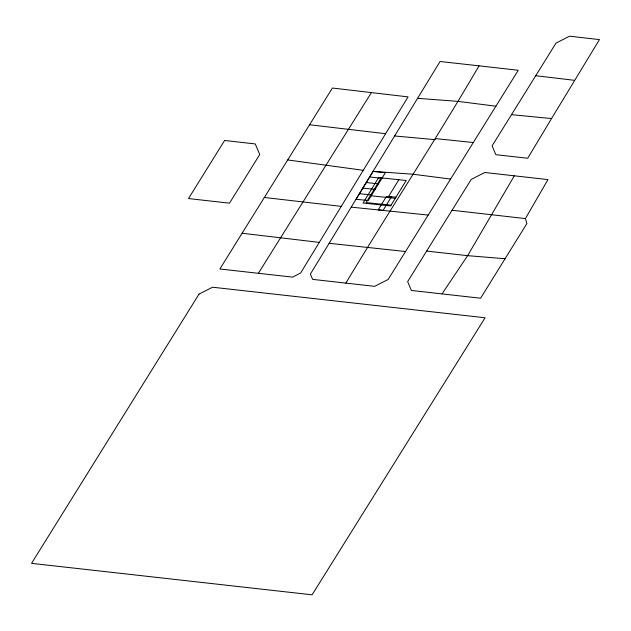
<?xml version="1.0" encoding="UTF-8"?>
<svg xmlns="http://www.w3.org/2000/svg" width="631" height="631" viewBox="0 0 631 631"><rect width="100%" height="100%" fill="white"/><g stroke="black" fill="none" stroke-linecap="round" stroke-linejoin="round"><path stroke-width="0.95" d="M514.312 175.812L467.626 255.665L442.039 293.896L411.396 290.465L407.65 281.623L471.247 179.393L484.75 172.5L547.96 179.583L525.41 218.586L526.917 223.524L480.585 298.226L442.039 293.896M479.039 65.837L440.059 61.491L310.357 274.099L312.645 279.375L374.633 286.34L388.168 279.438L518.248 70.278L479.039 65.837C436.202 139.222 389.603 210.281 345.843 283.114M551.541 118.557L599.45 39.595L569.556 36.188L556.029 43.089L492.101 145.848L495.84 154.69L527.697 158.255L551.541 118.557L511.496 114.668M319.286 242.391L300.632 272.986L292.579 277.127L219.872 268.987L332.411 88.032L408.06 96.882L319.286 242.391L242.107 233.241M381.187 177.863L366.09 202.606L391.054 205.185M398.855 179.717L388.609 196.43L395.952 197.203M371.407 92.599L258.371 273.31M373.016 171.403L412.674 174.188L450.597 179.07M417.604 98.326L457.838 101.354L495.903 106.189M505.463 258.765L467.626 255.665L426.651 251.083M394.627 135.965L434.98 139.656L435.603 138.607L473.305 142.535M351.215 207.142L428.189 215.076M369.711 176.98L381.952 178.265M366.295 182.556L378.537 183.834M362.88 188.125L375.122 189.41M359.465 193.693L371.706 194.979M370.31 195.697L395.274 198.315M405.52 251.524L329.153 243.306M525.41 218.586L452.041 210.257M264.342 197.479L341.268 206.369M309.569 124.764L385.604 133.693M535.727 75.728L574.525 80.318M287.697 159.951L363.259 170.315M373.126 171.411L356.05 199.262L368.291 200.548L385.367 172.697L373.126 171.411M378.639 177.603L363.038 203.032L390.605 205.919L406.198 180.49L378.639 177.603M386.401 196.517L378.198 209.886L383.096 210.399L391.299 197.03L386.401 196.517M224.597 140.492L188.495 198.568L229.495 203.166L259.735 154.548L255.263 143.939L224.597 140.492M199.025 294.109L31.55 563.357L312.093 594.812L485.081 317.764L212.529 287.215L199.025 294.109"/></g></svg>
